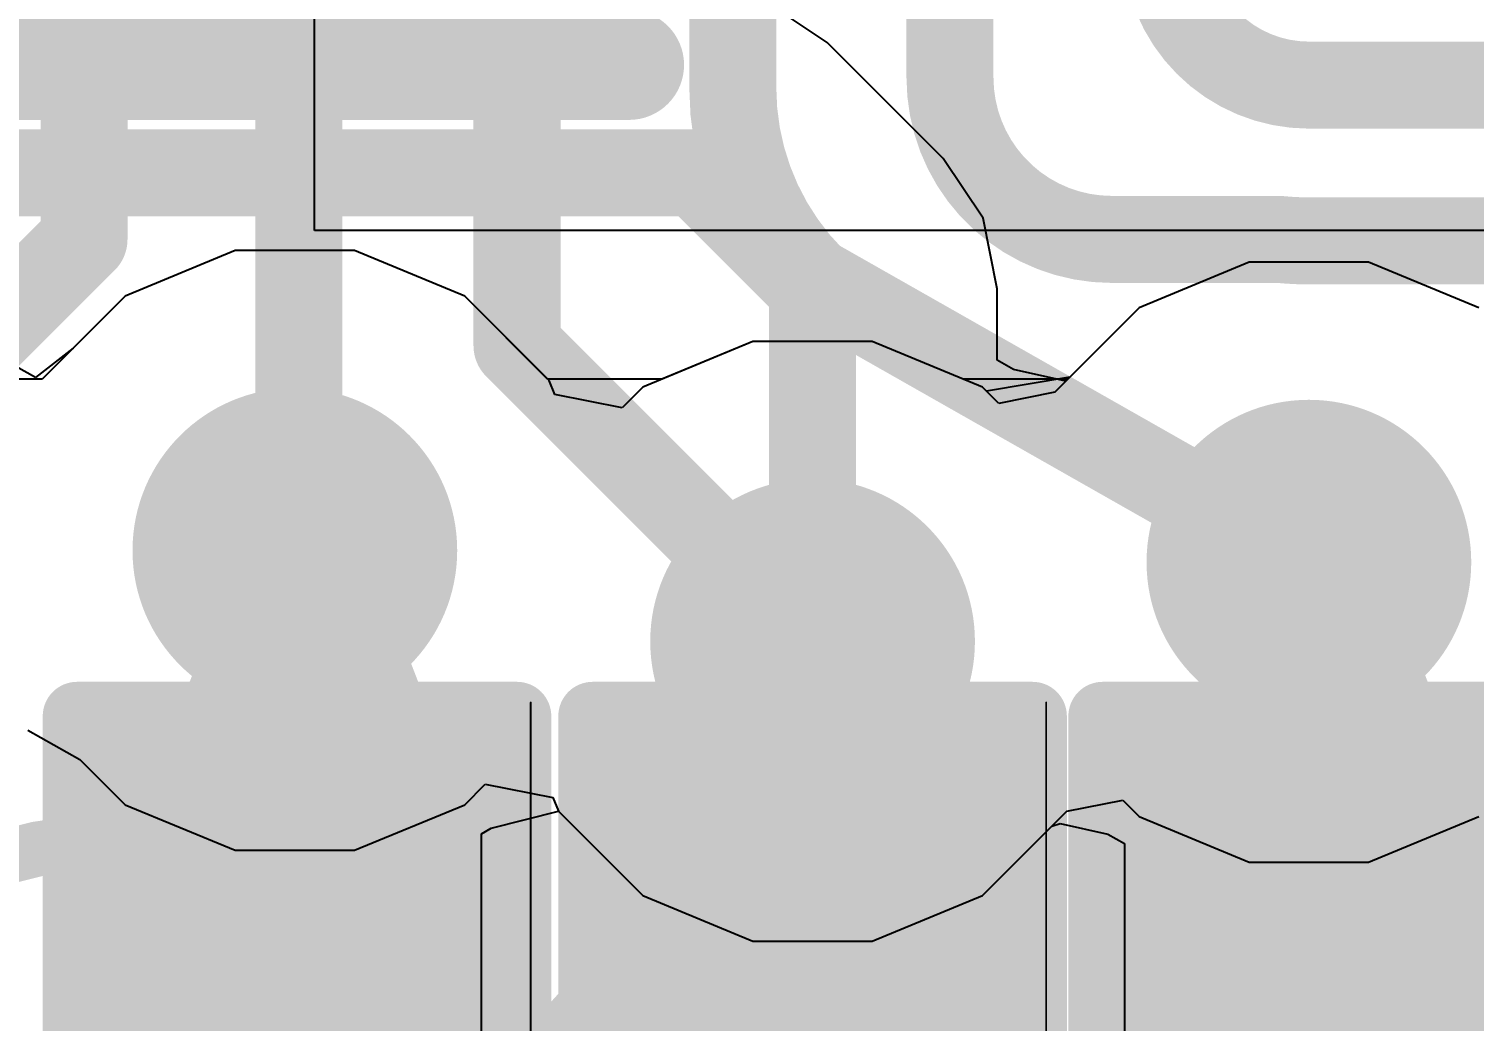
# Model space of a CAD drawing. Header units: inches. Extents: x 0 to 5271, y 0 to 5417.
# Drawn here: x 129.705 to 132.375, y 80.348 to 82.181 of the extents above; entities that cross this region are included whole.
import ezdxf

# ---------------------------------------------------------------- set-up
doc = ezdxf.new("R2010")
doc.units = ezdxf.units.IN
for name, color, linetype in [('Bottom Layer', 5, 'Continuous'), ('Bottom Overlay', 54, 'Continuous'), ('Bottom Paste', 16, 'Continuous'), ('Bottom Solder', 6, 'Continuous'), ('Drill Drawing', 1, 'Continuous'), ('L2_GND1', 16, 'Continuous'), ('L3_SIG1', 76, 'Continuous'), ('L4_PWR', 90, 'Continuous'), ('L5_GND2', 156, 'Continuous'), ('L6_SIG2', 130, 'Continuous'), ('L7_GND3', 216, 'Continuous'), ('Top Layer', 1, 'Continuous'), ('Via Holes', 16, 'Continuous')]:
    doc.layers.add(name, color=color, linetype=linetype)
doc.styles.add('Arial', font='', dxfattribs={"height": 0.2})
doc.styles.get('Arial').set_extended_font_data('Arial')

# ---------------------------------------------------------------- blocks, each defined once
blk = doc.blocks.new('R___0402_B_45')
at = {"layer": 'Bottom Layer'}
for points in [[(-0.24131778, 0.31754318), (-0.24131778, -0.31745682), (-0.69851778, -0.31745682), (-0.69851778, 0.31754318)], [(0.6984822199999999, 0.31754318), (0.6984822199999999, -0.31745682), (0.24128222, -0.31745682), (0.24128222, 0.31754318)]]:
    blk.add_hatch(color=5, dxfattribs=at).paths.add_polyline_path(points)
at = {"layer": 'Bottom Paste'}
for points in [[(-0.24131778, 0.31754318), (-0.24131778, -0.31745682), (-0.69851778, -0.31745682), (-0.69851778, 0.31754318)], [(0.6984822199999999, 0.31754318), (0.6984822199999999, -0.31745682), (0.24128222, -0.31745682), (0.24128222, 0.31754318)]]:
    blk.add_hatch(color=16, dxfattribs=at).paths.add_polyline_path(points)
at = {"layer": 'Bottom Solder'}
for points in [[(-0.18631662, 0.37254434), (-0.18631662, -0.37245798), (-0.75351894, -0.37245798), (-0.75351894, 0.37254434)], [(0.7534833799999999, 0.37254434), (0.7534833799999999, -0.37245798), (0.18628106, -0.37245798), (0.1862810599999999, 0.37254434)]]:
    blk.add_hatch(color=6, dxfattribs=at).paths.add_polyline_path(points)
at = {"layer": 'Bottom Overlay'}
for points in [[(-0.78741778, -0.40635682, 0.127, 0.127, 0), (-0.78741778, 0.40644318, 0.127, 0.127, 0)], [(0.78738222, 0.40644318, 0.127, 0.127, 0), (-0.78741778, 0.40644318, 0.127, 0.127, 0)], [(0.78738222, -0.40635682, 0.127, 0.127, 0), (0.78738222, 0.40644318, 0.127, 0.127, 0)], [(0.81278222, 0.43184318, 0.0032258, 0.0032258, 0), (-0.8128177799999999, 0.43184318, 0.0032258, 0.0032258, 0)], [(0.78738222, -0.40635682, 0.127, 0.127, 0), (-0.78741778, -0.40635682, 0.127, 0.127, 0)]]:
    blk.add_lwpolyline(points, format="xyseb", dxfattribs=at)
for points in [[(-0.81916778, 0.40644318, 0.0635, 0.0635, 1), (-0.75566778, 0.40644318, 0.0635, 0.0635, 1)], [(-0.81916778, 0.40644318, 0.0635, 0.0635, 1), (-0.75566778, 0.40644318, 0.0635, 0.0635, 1)], [(0.75563222, 0.40644318, 0.0635, 0.0635, 1), (0.81913222, 0.40644318, 0.0635, 0.0635, 1)], [(0.75563222, 0.40644318, 0.0635, 0.0635, 1), (0.81913222, 0.40644318, 0.0635, 0.0635, 1)], [(-0.81362296, 0.43184318, 0.0016129, 0.0016129, 1), (-0.8120125999999999, 0.43184318, 0.0016129, 0.0016129, 1)], [(0.8119770399999999, 0.43184318, 0.0016129, 0.0016129, 1), (0.8135873999999998, 0.43184318, 0.0016129, 0.0016129, 1)], [(-0.81916778, -0.40635682, 0.0635, 0.0635, 1), (-0.75566778, -0.40635682, 0.0635, 0.0635, 1)], [(-0.81916778, -0.40635682, 0.0635, 0.0635, 1), (-0.75566778, -0.40635682, 0.0635, 0.0635, 1)], [(0.75563222, -0.40635682, 0.0635, 0.0635, 1), (0.81913222, -0.40635682, 0.0635, 0.0635, 1)], [(0.75563222, -0.40635682, 0.0635, 0.0635, 1), (0.81913222, -0.40635682, 0.0635, 0.0635, 1)]]:
    blk.add_lwpolyline(points, format="xyseb", close=True, dxfattribs=at)
blk = doc.blocks.new('R___0402_B_48')
at = {"layer": 'Bottom Layer'}
for points in [[(-0.24133302, 0.3175), (-0.24133302, -0.3175), (-0.69853302, -0.3175), (-0.69853302, 0.3175)], [(0.69846698, 0.3175), (0.69846698, -0.3175), (0.24126698, -0.3175), (0.24126698, 0.3175)]]:
    blk.add_hatch(color=5, dxfattribs=at).paths.add_polyline_path(points)
at = {"layer": 'Bottom Paste'}
for points in [[(-0.24133302, 0.3175), (-0.24133302, -0.3175), (-0.69853302, -0.3175), (-0.69853302, 0.3175)], [(0.69846698, 0.3175), (0.69846698, -0.3175), (0.24126698, -0.3175), (0.24126698, 0.3175)]]:
    blk.add_hatch(color=16, dxfattribs=at).paths.add_polyline_path(points)
at = {"layer": 'Bottom Solder'}
for points in [[(-0.18633186, 0.37250116), (-0.18633186, -0.37250116), (-0.7535341799999999, -0.37250116), (-0.7535341799999999, 0.37250116)], [(0.75346814, 0.37250116), (0.75346814, -0.37250116), (0.18626582, -0.37250116), (0.1862658199999999, 0.37250116)]]:
    blk.add_hatch(color=6, dxfattribs=at).paths.add_polyline_path(points)
at = {"layer": 'Bottom Overlay'}
for points in [[(0.7873669799999999, 0.4064, 0.127, 0.127, 0), (-0.7874330199999999, 0.4064, 0.127, 0.127, 0)], [(-0.7874330199999999, -0.4064, 0.127, 0.127, 0), (-0.7874330199999999, 0.4064, 0.127, 0.127, 0)], [(0.7873669799999999, -0.4064, 0.127, 0.127, 0), (0.7873669799999999, 0.4064, 0.127, 0.127, 0)], [(0.8127669799999999, 0.4318, 0.0032258, 0.0032258, 0), (-0.81283302, 0.4318, 0.0032258, 0.0032258, 0)], [(0.7873669799999999, -0.4064, 0.127, 0.127, 0), (-0.7874330199999999, -0.4064, 0.127, 0.127, 0)]]:
    blk.add_lwpolyline(points, format="xyseb", dxfattribs=at)
for points in [[(-0.8191830199999999, 0.4064, 0.0635, 0.0635, 1), (-0.75568302, 0.4064, 0.0635, 0.0635, 1)], [(-0.8191830199999999, 0.4064, 0.0635, 0.0635, 1), (-0.75568302, 0.4064, 0.0635, 0.0635, 1)], [(0.75561698, 0.4064, 0.0635, 0.0635, 1), (0.8191169799999999, 0.4064, 0.0635, 0.0635, 1)], [(0.75561698, 0.4064, 0.0635, 0.0635, 1), (0.8191169799999999, 0.4064, 0.0635, 0.0635, 1)], [(-0.8136382, 0.4318, 0.0016129, 0.0016129, 1), (-0.81202784, 0.4318, 0.0016129, 0.0016129, 1)], [(0.8119618000000001, 0.4318, 0.0016129, 0.0016129, 1), (0.81357216, 0.4318, 0.0016129, 0.0016129, 1)], [(-0.8191830199999999, -0.4064, 0.0635, 0.0635, 1), (-0.75568302, -0.4064, 0.0635, 0.0635, 1)], [(-0.8191830199999999, -0.4064, 0.0635, 0.0635, 1), (-0.75568302, -0.4064, 0.0635, 0.0635, 1)], [(0.75561698, -0.4064, 0.0635, 0.0635, 1), (0.8191169799999999, -0.4064, 0.0635, 0.0635, 1)], [(0.75561698, -0.4064, 0.0635, 0.0635, 1), (0.8191169799999999, -0.4064, 0.0635, 0.0635, 1)]]:
    blk.add_lwpolyline(points, format="xyseb", close=True, dxfattribs=at)
blk = doc.blocks.new('R___0402_B_49')
at = {"layer": 'Bottom Layer'}
for points in [[(-0.24133556, 0.31753048), (-0.2413355599999999, -0.3174695199999999), (-0.6985355599999999, -0.3174695199999999), (-0.6985355599999999, 0.31753048)], [(0.69846444, 0.31753048), (0.69846444, -0.3174695199999999), (0.24126444, -0.3174695199999999), (0.24126444, 0.31753048)]]:
    blk.add_hatch(color=5, dxfattribs=at).paths.add_polyline_path(points)
at = {"layer": 'Bottom Paste'}
for points in [[(-0.24133556, 0.31753048), (-0.2413355599999999, -0.3174695199999999), (-0.6985355599999999, -0.3174695199999999), (-0.6985355599999999, 0.31753048)], [(0.69846444, 0.31753048), (0.69846444, -0.3174695199999999), (0.24126444, -0.3174695199999999), (0.24126444, 0.31753048)]]:
    blk.add_hatch(color=16, dxfattribs=at).paths.add_polyline_path(points)
at = {"layer": 'Bottom Solder'}
for points in [[(-0.1863344, 0.37253164), (-0.1863344, -0.37247068), (-0.7535367199999999, -0.37247068), (-0.7535367199999999, 0.37253164)], [(0.7534656, 0.37253164), (0.7534656, -0.37247068), (0.18626328, -0.37247068), (0.18626328, 0.37253164)]]:
    blk.add_hatch(color=6, dxfattribs=at).paths.add_polyline_path(points)
at = {"layer": 'Bottom Overlay'}
for points in [[(-0.7874355599999999, -0.40636952, 0.127, 0.127, 0), (-0.7874355599999999, 0.40643048, 0.127, 0.127, 0)], [(0.7873644399999999, 0.40643048, 0.127, 0.127, 0), (-0.7874355599999999, 0.40643048, 0.127, 0.127, 0)], [(0.7873644399999999, -0.40636952, 0.127, 0.127, 0), (0.7873644399999999, 0.40643048, 0.127, 0.127, 0)], [(0.81276444, 0.43183048, 0.0032258, 0.0032258, 0), (-0.8128355599999999, 0.43183048, 0.0032258, 0.0032258, 0)], [(0.7873644399999999, -0.40636952, 0.127, 0.127, 0), (-0.7874355599999999, -0.40636952, 0.127, 0.127, 0)]]:
    blk.add_lwpolyline(points, format="xyseb", dxfattribs=at)
for points in [[(-0.81918556, 0.40643048, 0.0635, 0.0635, 1), (-0.75568556, 0.40643048, 0.0635, 0.0635, 1)], [(-0.81918556, 0.40643048, 0.0635, 0.0635, 1), (-0.75568556, 0.40643048, 0.0635, 0.0635, 1)], [(0.75561444, 0.40643048, 0.0635, 0.0635, 1), (0.81911444, 0.40643048, 0.0635, 0.0635, 1)], [(0.75561444, 0.40643048, 0.0635, 0.0635, 1), (0.81911444, 0.40643048, 0.0635, 0.0635, 1)], [(-0.81364074, 0.43183048, 0.0016129, 0.0016129, 1), (-0.8120303799999998, 0.43183048, 0.0016129, 0.0016129, 1)], [(0.81195926, 0.43183048, 0.0016129, 0.0016129, 1), (0.8135696199999999, 0.43183048, 0.0016129, 0.0016129, 1)], [(-0.81918556, -0.40636952, 0.0635, 0.0635, 1), (-0.75568556, -0.40636952, 0.0635, 0.0635, 1)], [(-0.81918556, -0.40636952, 0.0635, 0.0635, 1), (-0.75568556, -0.40636952, 0.0635, 0.0635, 1)], [(0.75561444, -0.40636952, 0.0635, 0.0635, 1), (0.81911444, -0.40636952, 0.0635, 0.0635, 1)], [(0.75561444, -0.40636952, 0.0635, 0.0635, 1), (0.81911444, -0.40636952, 0.0635, 0.0635, 1)]]:
    blk.add_lwpolyline(points, format="xyseb", close=True, dxfattribs=at)

msp = doc.modelspace()

# ---------------------------------------------------------------- hatches: boundary and pattern name
at = {"layer": 'Bottom Layer'}
h = msp.add_hatch(color=5, dxfattribs=at)
edge = h.paths.add_edge_path()
edge.add_arc((130.19635378, 81.21765316), 0.2999994, 0, 360)
h = msp.add_hatch(color=5, dxfattribs=at)
edge = h.paths.add_edge_path()
edge.add_arc((132.07019052, 81.19593108), 0.2999994, 0, 360)
h = msp.add_hatch(color=5, dxfattribs=at)
edge = h.paths.add_edge_path()
edge.add_arc((131.15304732, 81.04970327999999), 0.2999994, 0, 360)
at = {"layer": 'L2_GND1'}
h = msp.add_hatch(color=16, dxfattribs=at)
edge = h.paths.add_edge_path()
edge.add_arc((130.19635378, 81.21765316), 0.2999994, 0, 360)
h = msp.add_hatch(color=16, dxfattribs=at)
edge = h.paths.add_edge_path()
edge.add_arc((132.07019052, 81.19593108), 0.2999994, 0, 360)
h = msp.add_hatch(color=16, dxfattribs=at)
edge = h.paths.add_edge_path()
edge.add_arc((131.15304732, 81.04970327999999), 0.2999994, 0, 360)
at = {"layer": 'L3_SIG1'}
h = msp.add_hatch(color=76, dxfattribs=at)
edge = h.paths.add_edge_path()
edge.add_arc((130.19635378, 81.21765316), 0.2999994, 0, 360)
h = msp.add_hatch(color=76, dxfattribs=at)
edge = h.paths.add_edge_path()
edge.add_arc((132.07019052, 81.19593108), 0.2999994, 0, 360)
h = msp.add_hatch(color=76, dxfattribs=at)
edge = h.paths.add_edge_path()
edge.add_arc((131.15304732, 81.04970327999999), 0.2999994, 0, 360)
at = {"layer": 'L4_PWR'}
h = msp.add_hatch(color=90, dxfattribs=at)
edge = h.paths.add_edge_path()
edge.add_arc((130.19635378, 81.21765316), 0.2999994, 0, 360)
h = msp.add_hatch(color=90, dxfattribs=at)
edge = h.paths.add_edge_path()
edge.add_arc((132.07019052, 81.19593108), 0.2999994, 0, 360)
h = msp.add_hatch(color=90, dxfattribs=at)
edge = h.paths.add_edge_path()
edge.add_arc((131.15304732, 81.04970327999999), 0.2999994, 0, 360)
at = {"layer": 'L5_GND2'}
h = msp.add_hatch(color=156, dxfattribs=at)
edge = h.paths.add_edge_path()
edge.add_arc((130.19635378, 81.21765316), 0.2999994, 0, 360)
h = msp.add_hatch(color=156, dxfattribs=at)
edge = h.paths.add_edge_path()
edge.add_arc((132.07019052, 81.19593108), 0.2999994, 0, 360)
h = msp.add_hatch(color=156, dxfattribs=at)
edge = h.paths.add_edge_path()
edge.add_arc((131.15304732, 81.04970327999999), 0.2999994, 0, 360)
at = {"layer": 'L6_SIG2'}
h = msp.add_hatch(color=130, dxfattribs=at)
edge = h.paths.add_edge_path()
edge.add_arc((130.19635378, 81.21765316), 0.2999994, 0, 360)
h = msp.add_hatch(color=130, dxfattribs=at)
edge = h.paths.add_edge_path()
edge.add_arc((132.07019052, 81.19593108), 0.2999994, 0, 360)
h = msp.add_hatch(color=130, dxfattribs=at)
edge = h.paths.add_edge_path()
edge.add_arc((131.15304732, 81.04970327999999), 0.2999994, 0, 360)
at = {"layer": 'L7_GND3'}
h = msp.add_hatch(color=216, dxfattribs=at)
edge = h.paths.add_edge_path()
edge.add_arc((130.19635378, 81.21765316), 0.2999994, 0, 360)
h = msp.add_hatch(color=216, dxfattribs=at)
edge = h.paths.add_edge_path()
edge.add_arc((132.07019052, 81.19593108), 0.2999994, 0, 360)
h = msp.add_hatch(color=216, dxfattribs=at)
edge = h.paths.add_edge_path()
edge.add_arc((131.15304732, 81.04970327999999), 0.2999994, 0, 360)
at = {"layer": 'Top Layer'}
h = msp.add_hatch(color=1, dxfattribs=at)
edge = h.paths.add_edge_path()
edge.add_arc((130.19635378, 81.21765316), 0.2999994, 0, 360)
h = msp.add_hatch(color=1, dxfattribs=at)
edge = h.paths.add_edge_path()
edge.add_arc((132.07019052, 81.19593108), 0.2999994, 0, 360)
h = msp.add_hatch(color=1, dxfattribs=at)
edge = h.paths.add_edge_path()
edge.add_arc((131.15304732, 81.04970327999999), 0.2999994, 0, 360)
at = {"layer": 'Via Holes'}
h = msp.add_hatch(color=7, dxfattribs=at)
edge = h.paths.add_edge_path()
edge.add_arc((130.19635378, 81.21765316), 0.1499997, 0, 360)
h = msp.add_hatch(color=7, dxfattribs=at)
edge = h.paths.add_edge_path()
edge.add_arc((132.07019052, 81.19593108), 0.1499997, 0, 360)
h = msp.add_hatch(color=7, dxfattribs=at)
edge = h.paths.add_edge_path()
edge.add_arc((131.15304732, 81.04970327999999), 0.1499997, 0, 360)

# ---------------------------------------------------------------- linework, layer by layer
at = {"layer": 'Bottom Layer'}
for points in [[(129.80674572, 81.79223926, 0.160782, 0.160782, 0), (129.80674572, 82.72175988, 0.160782, 0.160782, 0)], [(130.20395092, 81.22133107999998, 0.160782, 0.160782, 0), (130.20395092, 82.72018508, 0.160782, 0.160782, 0)], [(130.60684572, 81.59590487999999, 0.160782, 0.160782, 0), (130.60684572, 82.72175988, 0.160782, 0.160782, 0)], [(131.00562572, 82.07251047999999, 0.160782, 0.160782, 0), (131.00562572, 82.72175988, 0.160782, 0.160782, 0)], [(131.40694572, 82.09101946, 0.160782, 0.160782, 0), (131.40694572, 82.72175988, 0.160782, 0.160782, 0)], [(132.07019052, 82.0772679, 0.160782, 0.160782, -0.4142135623730951), (131.80572572, 82.3417327, 0.160782, 0.160782, 0)], [(131.1530143, 81.71668188, 0.160782, 0.160782, -0.198912367379658), (131.00562572, 82.07251047999999, 0.160782, 0.160782, 0)], [(131.70572592, 81.79223926, 0.160782, 0.160782, -0.4142135623730951), (131.40694572, 82.09101946, 0.160782, 0.160782, 0)], [(132.07019052, 82.0772679, 0.160782, 0.160782, 0), (133.4351789, 82.0772679, 0.160782, 0.160782, 0)], [(129.21934532, 81.20483886, 0.160782, 0.160782, 0), (129.80674572, 81.79223926, 0.160782, 0.160782, 0)], [(131.70572592, 81.79223926, 0.160782, 0.160782, 0), (132.01511316, 81.79223926, 0.160782, 0.160782, 0)], [(132.07019052, 81.78948589999999, 0.160782, 0.160782, -0.02497990689245607), (132.01511316, 81.79223926, 0.160782, 0.160782, 0)], [(132.07019052, 81.78948589999999, 0.160782, 0.160782, 0), (132.88249268, 81.78948589999999, 0.160782, 0.160782, 0)], [(131.1530143, 81.71668188, 0.160782, 0.160782, 0), (131.15301684, 81.71668188, 0.160782, 0.160782, 0)], [(131.15301684, 81.71668188, 0.160782, 0.160782, 0), (132.07019052, 81.19593108, 0.160782, 0.160782, 0)], [(130.60684572, 81.59590487999999, 0.160782, 0.160782, 0), (131.15304732, 81.04970327999999, 0.160782, 0.160782, 0)], [(130.19635378, 80.66479421999999, 0.160782, 0.160782, 0), (130.19635378, 81.21765316, 0.160782, 0.160782, 0)], [(132.07019052, 81.19593108, 0.160782, 0.160782, 0), (132.09559052, 81.17053107999999, 0.160782, 0.160782, 0)], [(132.09559052, 80.59395108, 0.160782, 0.160782, 0), (132.09559052, 81.17053107999999, 0.160782, 0.160782, 0)], [(131.15304732, 80.68625467999999, 0.160782, 0.160782, 0), (131.15304732, 81.04970327999999, 0.160782, 0.160782, 0)], [(131.10224732, 80.63545468, 0.160782, 0.160782, 0), (131.15304732, 80.68625467999999, 0.160782, 0.160782, 0)], [(130.19635378, 80.66479421999999, 0.160782, 0.160782, 0), (130.20034412, 80.66080387999999, 0.160782, 0.160782, 0)]]:
    msp.add_lwpolyline(points, format="xyseb", dxfattribs=at)
for points in [[(130.96543022, 82.07251047999999, 0.08039099999999999, 0.08039099999999999, 1), (131.04582122, 82.07251047999999, 0.08039099999999999, 0.08039099999999999, 1)], [(130.96543022, 82.07251047999999, 0.08039099999999999, 0.08039099999999999, 1), (131.04582122, 82.07251047999999, 0.08039099999999999, 0.08039099999999999, 1)], [(131.36675022, 82.09101946, 0.08039099999999999, 0.08039099999999999, 1), (131.44714122, 82.09101946, 0.08039099999999999, 0.08039099999999999, 1)], [(131.36675022, 82.09101946, 0.08039099999999999, 0.08039099999999999, 1), (131.44714122, 82.09101946, 0.08039099999999999, 0.08039099999999999, 1)], [(132.02999502, 82.0772679, 0.08039099999999999, 0.08039099999999999, 1), (132.11038602, 82.0772679, 0.08039099999999999, 0.08039099999999999, 1)], [(132.02999502, 82.0772679, 0.08039099999999999, 0.08039099999999999, 1), (132.11038602, 82.0772679, 0.08039099999999999, 0.08039099999999999, 1)], [(129.76655022, 81.79223926, 0.08039099999999999, 0.08039099999999999, 1), (129.84694122, 81.79223926, 0.08039099999999999, 0.08039099999999999, 1)], [(129.76655022, 81.79223926, 0.08039099999999999, 0.08039099999999999, 1), (129.84694122, 81.79223926, 0.08039099999999999, 0.08039099999999999, 1)], [(131.66553042, 81.79223926, 0.08039099999999999, 0.08039099999999999, 1), (131.74592142, 81.79223926, 0.08039099999999999, 0.08039099999999999, 1)], [(131.66553042, 81.79223926, 0.08039099999999999, 0.08039099999999999, 1), (131.74592142, 81.79223926, 0.08039099999999999, 0.08039099999999999, 1)], [(131.97491766, 81.79223926, 0.08039099999999999, 0.08039099999999999, 1), (132.05530866, 81.79223926, 0.08039099999999999, 0.08039099999999999, 1)], [(131.97491766, 81.79223926, 0.08039099999999999, 0.08039099999999999, 1), (132.05530866, 81.79223926, 0.08039099999999999, 0.08039099999999999, 1)], [(132.02999502, 81.78948589999999, 0.08039099999999999, 0.08039099999999999, 1), (132.11038602, 81.78948589999999, 0.08039099999999999, 0.08039099999999999, 1)], [(132.02999502, 81.78948589999999, 0.08039099999999999, 0.08039099999999999, 1), (132.11038602, 81.78948589999999, 0.08039099999999999, 0.08039099999999999, 1)], [(131.1128188, 81.71668188, 0.08039099999999999, 0.08039099999999999, 1), (131.1932098, 81.71668188, 0.08039099999999999, 0.08039099999999999, 1)], [(131.1128188, 81.71668188, 0.08039099999999999, 0.08039099999999999, 1), (131.1932098, 81.71668188, 0.08039099999999999, 0.08039099999999999, 1)], [(131.11282134, 81.71668188, 0.08039099999999999, 0.08039099999999999, 1), (131.19321234, 81.71668188, 0.08039099999999999, 0.08039099999999999, 1)], [(131.11282134, 81.71668188, 0.08039099999999999, 0.08039099999999999, 1), (131.19321234, 81.71668188, 0.08039099999999999, 0.08039099999999999, 1)], [(130.56665022, 81.59590487999999, 0.08039099999999999, 0.08039099999999999, 1), (130.64704122, 81.59590487999999, 0.08039099999999999, 0.08039099999999999, 1)], [(130.56665022, 81.59590487999999, 0.08039099999999999, 0.08039099999999999, 1), (130.64704122, 81.59590487999999, 0.08039099999999999, 0.08039099999999999, 1)], [(130.15615828, 81.21765316, 0.08039099999999999, 0.08039099999999999, 1), (130.23654928, 81.21765316, 0.08039099999999999, 0.08039099999999999, 1)], [(130.16375542, 81.22133107999998, 0.08039099999999999, 0.08039099999999999, 1), (130.24414642, 81.22133107999998, 0.08039099999999999, 0.08039099999999999, 1)], [(132.02999502, 81.19593108, 0.08039099999999999, 0.08039099999999999, 1), (132.11038602, 81.19593108, 0.08039099999999999, 0.08039099999999999, 1)], [(132.02999502, 81.19593108, 0.08039099999999999, 0.08039099999999999, 1), (132.11038602, 81.19593108, 0.08039099999999999, 0.08039099999999999, 1)], [(132.05539502, 81.17053107999999, 0.08039099999999999, 0.08039099999999999, 1), (132.13578602, 81.17053107999999, 0.08039099999999999, 0.08039099999999999, 1)], [(132.05539502, 81.17053107999999, 0.08039099999999999, 0.08039099999999999, 1), (132.13578602, 81.17053107999999, 0.08039099999999999, 0.08039099999999999, 1)], [(131.11285182, 81.04970327999999, 0.08039099999999999, 0.08039099999999999, 1), (131.19324282, 81.04970327999999, 0.08039099999999999, 0.08039099999999999, 1)], [(131.11285182, 81.04970327999999, 0.08039099999999999, 0.08039099999999999, 1), (131.19324282, 81.04970327999999, 0.08039099999999999, 0.08039099999999999, 1)], [(131.11285182, 80.68625467999999, 0.08039099999999999, 0.08039099999999999, 1), (131.19324282, 80.68625467999999, 0.08039099999999999, 0.08039099999999999, 1)], [(131.11285182, 80.68625467999999, 0.08039099999999999, 0.08039099999999999, 1), (131.19324282, 80.68625467999999, 0.08039099999999999, 0.08039099999999999, 1)], [(130.15615828, 80.66479421999999, 0.08039099999999999, 0.08039099999999999, 1), (130.23654928, 80.66479421999999, 0.08039099999999999, 0.08039099999999999, 1)], [(130.15615828, 80.66479421999999, 0.08039099999999999, 0.08039099999999999, 1), (130.23654928, 80.66479421999999, 0.08039099999999999, 0.08039099999999999, 1)], [(130.16014862, 80.66080387999999, 0.08039099999999999, 0.08039099999999999, 1), (130.24053962, 80.66080387999999, 0.08039099999999999, 0.08039099999999999, 1)], [(131.06205182, 80.63545468, 0.08039099999999999, 0.08039099999999999, 1), (131.14244282, 80.63545468, 0.08039099999999999, 0.08039099999999999, 1)], [(132.05539502, 80.59395108, 0.08039099999999999, 0.08039099999999999, 1), (132.13578602, 80.59395108, 0.08039099999999999, 0.08039099999999999, 1)]]:
    msp.add_lwpolyline(points, format="xyseb", close=True, dxfattribs=at)
at = {"layer": 'L2_GND1'}
for p, q in [((130.08615588, 81.77165255999999), (129.88253932, 81.68731186)), ((130.30655168, 81.77165255999999), (130.08615588, 81.77165255999999)), ((130.51016824, 81.68731186), (130.30655168, 81.77165255999999)), ((131.95999262, 81.74993047999999), (131.75637606, 81.66558977999999)), ((132.18038842, 81.74993047999999), (131.95999262, 81.74993047999999)), ((132.38400498, 81.66558977999999), (132.18038842, 81.74993047999999)), ((129.88253932, 81.68731186), (129.78650446, 81.59127699999999)), ((130.66601248, 81.53146762), (130.51016824, 81.68731186)), ((131.75637606, 81.66558977999999), (131.60053436, 81.50974808)), ((129.71681448, 81.53703784), (129.62057134, 81.59127699999999)), ((129.78650446, 81.59127699999999), (129.71681448, 81.53703784)), ((131.04284942, 81.60370268), (130.83923286, 81.51936198)), ((131.26324522, 81.60370268), (131.04284942, 81.60370268)), ((131.46686178, 81.51936198), (131.26324522, 81.60370268)), ((130.67655348, 81.50601936), (130.66601248, 81.53146762)), ((130.80111508, 81.48124419999999), (130.67655348, 81.50601936)), ((130.83923286, 81.51936198), (130.80111508, 81.48124419999999)), ((131.49705984, 81.48916392), (131.46686178, 81.51936198)), ((131.60053436, 81.50974808), (131.49705984, 81.48916392)), ((129.70307562, 80.88545418), (129.79931876, 80.83121502)), ((129.79931876, 80.83121502), (129.88253932, 80.74799446)), ((130.51016824, 80.74799446), (130.54828602, 80.78611224)), ((130.54828602, 80.78611224), (130.67284762, 80.76133708)), ((130.67284762, 80.76133708), (130.68338862, 80.73588881999999)), ((129.88253932, 80.74799446), (130.08615588, 80.66365376)), ((130.30655168, 80.66365376), (130.51016824, 80.74799446)), ((130.68338862, 80.73588881999999), (130.83923286, 80.58004457999999)), ((131.46686178, 80.58004457999999), (131.62270348, 80.73588628)), ((131.62270348, 80.73588628), (131.726178, 80.75647043999999)), ((131.726178, 80.75647043999999), (131.75637606, 80.72627238)), ((131.75637606, 80.72627238), (131.95999262, 80.64193168)), ((132.18038842, 80.64193168), (132.38400498, 80.72627238)), ((130.08615588, 80.66365376), (130.30655168, 80.66365376)), ((131.95999262, 80.64193168), (132.18038842, 80.64193168)), ((130.83923286, 80.58004457999999), (131.04284942, 80.49570388)), ((131.26324522, 80.49570388), (131.46686178, 80.58004457999999)), ((131.04284942, 80.49570388), (131.26324522, 80.49570388))]:
    msp.add_line(p, q, dxfattribs=at)
at = {"layer": 'L3_SIG1'}
for p, q in [((130.08615588, 81.77165255999999), (129.88253932, 81.68731186)), ((130.30655168, 81.77165255999999), (130.08615588, 81.77165255999999)), ((130.51016824, 81.68731186), (130.30655168, 81.77165255999999)), ((131.95999262, 81.74993047999999), (131.75637606, 81.66558977999999)), ((132.18038842, 81.74993047999999), (131.95999262, 81.74993047999999)), ((132.38400498, 81.66558977999999), (132.18038842, 81.74993047999999)), ((129.88253932, 81.68731186), (129.78650446, 81.59127699999999)), ((130.66601248, 81.53146762), (130.51016824, 81.68731186)), ((131.75637606, 81.66558977999999), (131.60053436, 81.50974808)), ((129.71681448, 81.53703784), (129.62057134, 81.59127699999999)), ((129.78650446, 81.59127699999999), (129.71681448, 81.53703784)), ((131.04284942, 81.60370268), (130.83923286, 81.51936198)), ((131.26324522, 81.60370268), (131.04284942, 81.60370268)), ((131.46686178, 81.51936198), (131.26324522, 81.60370268)), ((130.67655348, 81.50601936), (130.66601248, 81.53146762)), ((130.80111508, 81.48124419999999), (130.67655348, 81.50601936)), ((130.83923286, 81.51936198), (130.80111508, 81.48124419999999)), ((131.49705984, 81.48916392), (131.46686178, 81.51936198)), ((131.60053436, 81.50974808), (131.49705984, 81.48916392)), ((129.70307562, 80.88545418), (129.79931876, 80.83121502)), ((129.79931876, 80.83121502), (129.88253932, 80.74799446)), ((130.51016824, 80.74799446), (130.54828602, 80.78611224)), ((130.54828602, 80.78611224), (130.67284762, 80.76133708)), ((130.67284762, 80.76133708), (130.68338862, 80.73588881999999)), ((129.88253932, 80.74799446), (130.08615588, 80.66365376)), ((130.30655168, 80.66365376), (130.51016824, 80.74799446)), ((130.68338862, 80.73588881999999), (130.83923286, 80.58004457999999)), ((131.46686178, 80.58004457999999), (131.62270348, 80.73588628)), ((131.62270348, 80.73588628), (131.726178, 80.75647043999999)), ((131.726178, 80.75647043999999), (131.75637606, 80.72627238)), ((131.75637606, 80.72627238), (131.95999262, 80.64193168)), ((132.18038842, 80.64193168), (132.38400498, 80.72627238)), ((130.08615588, 80.66365376), (130.30655168, 80.66365376)), ((131.95999262, 80.64193168), (132.18038842, 80.64193168)), ((130.83923286, 80.58004457999999), (131.04284942, 80.49570388)), ((131.26324522, 80.49570388), (131.46686178, 80.58004457999999)), ((131.04284942, 80.49570388), (131.26324522, 80.49570388))]:
    msp.add_line(p, q, dxfattribs=at)
at = {"layer": 'L4_PWR'}
for p, q in [((130.08615588, 81.77165255999999), (129.88253932, 81.68731186)), ((130.30655168, 81.77165255999999), (130.08615588, 81.77165255999999)), ((130.51016824, 81.68731186), (130.30655168, 81.77165255999999)), ((131.95999262, 81.74993047999999), (131.75637606, 81.66558977999999)), ((132.18038842, 81.74993047999999), (131.95999262, 81.74993047999999)), ((132.38400498, 81.66558977999999), (132.18038842, 81.74993047999999)), ((129.88253932, 81.68731186), (129.72922746, 81.53399999999999)), ((130.6634801, 81.53399999999999), (130.51016824, 81.68731186)), ((131.75637606, 81.66558977999999), (131.62478628, 81.53399999999999)), ((131.04284942, 81.60370268), (130.87457188, 81.53399999999999)), ((131.26324522, 81.60370268), (131.04284942, 81.60370268)), ((131.43152276, 81.53399999999999), (131.26324522, 81.60370268)), ((129.72922746, 81.53399999999999), (129.67784834, 81.53399999999999)), ((130.87457188, 81.53399999999999), (130.6634801, 81.53399999999999)), ((131.62478628, 81.53399999999999), (131.43152276, 81.53399999999999))]:
    msp.add_line(p, q, dxfattribs=at)
at = {"layer": 'L5_GND2'}
for p, q in [((130.08615588, 81.77165255999999), (129.88253932, 81.68731186)), ((130.30655168, 81.77165255999999), (130.08615588, 81.77165255999999)), ((130.51016824, 81.68731186), (130.30655168, 81.77165255999999)), ((131.95999262, 81.74993047999999), (131.75637606, 81.66558977999999)), ((132.18038842, 81.74993047999999), (131.95999262, 81.74993047999999)), ((132.38400498, 81.66558977999999), (132.18038842, 81.74993047999999)), ((129.88253932, 81.68731186), (129.78650446, 81.59127699999999)), ((130.66601248, 81.53146762), (130.51016824, 81.68731186)), ((131.75637606, 81.66558977999999), (131.60053436, 81.50974808)), ((129.71681448, 81.53703784), (129.62057134, 81.59127699999999)), ((129.78650446, 81.59127699999999), (129.71681448, 81.53703784)), ((131.04284942, 81.60370268), (130.83923286, 81.51936198)), ((131.26324522, 81.60370268), (131.04284942, 81.60370268)), ((131.46686178, 81.51936198), (131.26324522, 81.60370268)), ((130.67655348, 81.50601936), (130.66601248, 81.53146762)), ((130.80111508, 81.48124419999999), (130.67655348, 81.50601936)), ((130.83923286, 81.51936198), (130.80111508, 81.48124419999999)), ((131.49705984, 81.48916392), (131.46686178, 81.51936198)), ((131.60053436, 81.50974808), (131.49705984, 81.48916392)), ((129.70307562, 80.88545418), (129.79931876, 80.83121502)), ((129.79931876, 80.83121502), (129.88253932, 80.74799446)), ((130.51016824, 80.74799446), (130.54828602, 80.78611224)), ((130.54828602, 80.78611224), (130.67284762, 80.76133708)), ((130.67284762, 80.76133708), (130.68338862, 80.73588881999999)), ((129.88253932, 80.74799446), (130.08615588, 80.66365376)), ((130.30655168, 80.66365376), (130.51016824, 80.74799446)), ((130.68338862, 80.73588881999999), (130.83923286, 80.58004457999999)), ((131.46686178, 80.58004457999999), (131.62270348, 80.73588628)), ((131.62270348, 80.73588628), (131.726178, 80.75647043999999)), ((131.726178, 80.75647043999999), (131.75637606, 80.72627238)), ((131.75637606, 80.72627238), (131.95999262, 80.64193168)), ((132.18038842, 80.64193168), (132.38400498, 80.72627238)), ((130.08615588, 80.66365376), (130.30655168, 80.66365376)), ((131.95999262, 80.64193168), (132.18038842, 80.64193168)), ((130.83923286, 80.58004457999999), (131.04284942, 80.49570388)), ((131.26324522, 80.49570388), (131.46686178, 80.58004457999999)), ((131.04284942, 80.49570388), (131.26324522, 80.49570388))]:
    msp.add_line(p, q, dxfattribs=at)
at = {"layer": 'L6_SIG2'}
for p, q in [((131.1798748, 82.15608155999999), (131.06926542, 82.22998794)), ((131.39412888, 81.94182748), (131.1798748, 82.15608155999999)), ((131.46803526, 81.8312181), (131.39412888, 81.94182748)), ((131.49398898, 81.70074591999999), (131.46803526, 81.8312181)), ((131.95999262, 81.74993047999999), (131.75637606, 81.66558977999999)), ((132.18038842, 81.74993047999999), (131.95999262, 81.74993047999999)), ((132.38400498, 81.66558977999999), (132.18038842, 81.74993047999999)), ((131.49398898, 81.56913836), (131.49398898, 81.70074591999999)), ((131.75637606, 81.66558977999999), (131.62098898, 81.53020269999999)), ((131.52433436, 81.55222196), (131.49398898, 81.56913836)), ((131.62098898, 81.53020269999999), (131.52433436, 81.55222196)), ((130.55899974, 80.70431916), (130.68339116, 80.73588628)), ((130.68339116, 80.73588628), (130.83923286, 80.58004457999999)), ((130.54128578, 80.69406518), (130.55899974, 80.70431916)), ((131.46686178, 80.58004457999999), (131.59492858, 80.70811137999999)), ((131.59492858, 80.70811137999999), (131.61083406, 80.71347331999999)), ((131.61083406, 80.71347331999999), (131.69890348, 80.69341239999999)), ((130.54128578, 79.85754412), (130.54128578, 80.69406518)), ((131.69890348, 80.69341239999999), (131.72924886, 80.676496)), ((131.72924886, 80.676496), (131.72924886, 79.14838628)), ((130.83923286, 80.58004457999999), (131.04284942, 80.49570388)), ((131.26324522, 80.49570388), (131.46686178, 80.58004457999999)), ((131.04284942, 80.49570388), (131.26324522, 80.49570388))]:
    msp.add_line(p, q, dxfattribs=at)
for points in [[(128.8796, 81.91499999999999, 0.160782, 0.160782, 0), (130.93879324, 81.91499999999999, 0.160782, 0.160782, 0)], [(130.93879324, 81.91499999999999, 0.160782, 0.160782, 0), (131.15304732, 81.70074591999999, 0.160782, 0.160782, 0)], [(131.15304732, 81.04970327999999, 0.160782, 0.160782, 0), (131.15304732, 81.70074591999999, 0.160782, 0.160782, 0)], [(130.19635378, 81.21765316, 0.160782, 0.160782, 0), (130.20034412, 81.21366282, 0.160782, 0.160782, 0)], [(130.20034412, 79.85754412, 0.160782, 0.160782, 0), (130.20034412, 81.21366282, 0.160782, 0.160782, 0)], [(132.07019052, 73.06599052, 0.160782, 0.160782, 0), (132.07019052, 81.19593108, 0.160782, 0.160782, 0)]]:
    msp.add_lwpolyline(points, format="xyseb", dxfattribs=at)
for points in [[(130.89859774, 81.91499999999999, 0.08039099999999999, 0.08039099999999999, 1), (130.97898874, 81.91499999999999, 0.08039099999999999, 0.08039099999999999, 1)], [(130.89859774, 81.91499999999999, 0.08039099999999999, 0.08039099999999999, 1), (130.97898874, 81.91499999999999, 0.08039099999999999, 0.08039099999999999, 1)], [(131.11285182, 81.70074591999999, 0.08039099999999999, 0.08039099999999999, 1), (131.19324282, 81.70074591999999, 0.08039099999999999, 0.08039099999999999, 1)], [(131.11285182, 81.70074591999999, 0.08039099999999999, 0.08039099999999999, 1), (131.19324282, 81.70074591999999, 0.08039099999999999, 0.08039099999999999, 1)], [(130.15615828, 81.21765316, 0.08039099999999999, 0.08039099999999999, 1), (130.23654928, 81.21765316, 0.08039099999999999, 0.08039099999999999, 1)], [(130.16014862, 81.21366282, 0.08039099999999999, 0.08039099999999999, 1), (130.24053962, 81.21366282, 0.08039099999999999, 0.08039099999999999, 1)], [(130.16014862, 81.21366282, 0.08039099999999999, 0.08039099999999999, 1), (130.24053962, 81.21366282, 0.08039099999999999, 0.08039099999999999, 1)], [(132.02999502, 81.19593108, 0.08039099999999999, 0.08039099999999999, 1), (132.11038602, 81.19593108, 0.08039099999999999, 0.08039099999999999, 1)], [(131.11285182, 81.04970327999999, 0.08039099999999999, 0.08039099999999999, 1), (131.19324282, 81.04970327999999, 0.08039099999999999, 0.08039099999999999, 1)]]:
    msp.add_lwpolyline(points, format="xyseb", close=True, dxfattribs=at)
at = {"layer": 'L7_GND3'}
for p, q in [((130.08615588, 81.77165255999999), (129.88253932, 81.68731186)), ((130.30655168, 81.77165255999999), (130.08615588, 81.77165255999999)), ((130.51016824, 81.68731186), (130.30655168, 81.77165255999999)), ((131.95999262, 81.74993047999999), (131.75637606, 81.66558977999999)), ((132.18038842, 81.74993047999999), (131.95999262, 81.74993047999999)), ((132.38400498, 81.66558977999999), (132.18038842, 81.74993047999999)), ((129.88253932, 81.68731186), (129.78650446, 81.59127699999999)), ((130.66601248, 81.53146762), (130.51016824, 81.68731186)), ((131.75637606, 81.66558977999999), (131.62830926, 81.53752297999999)), ((129.71681448, 81.53703784), (129.62057134, 81.59127699999999)), ((129.78650446, 81.59127699999999), (129.71681448, 81.53703784)), ((131.04284942, 81.60370268), (130.83923286, 81.51936198)), ((131.26324522, 81.60370268), (131.04284942, 81.60370268)), ((131.46686178, 81.51936198), (131.26324522, 81.60370268)), ((130.67655348, 81.50601936), (130.66601248, 81.53146762)), ((131.62830926, 81.53752297999999), (131.47439288, 81.51183088)), ((130.80111508, 81.48124419999999), (130.67655348, 81.50601936)), ((130.83923286, 81.51936198), (130.80111508, 81.48124419999999)), ((131.47439288, 81.51183088), (131.46686178, 81.51936198))]:
    msp.add_line(p, q, dxfattribs=at)
for points in [[(129.30197152, 80.15553945999999, 0.1016, 0.1016, -0.9999999999999999), (130.34337152, 80.15553945999999, 0.1016, 0.1016, 0)], [(131.84197152, 80.14663168, 0.1016, 0.1016, -0.9999999999999999), (132.88337152, 80.14663168, 0.1016, 0.1016, 0)], [(130.57197152, 80.00040388, 0.1016, 0.1016, -0.9999999999999999), (131.61337152, 80.00040388, 0.1016, 0.1016, 0)]]:
    msp.add_lwpolyline(points, format="xyseb", dxfattribs=at)
at = {"layer": 'Top Layer'}
for p, q in [((130.23244972, 81.80880513999999), (130.23244972, 82.94782242)), ((132.91621372, 81.80880513999999), (130.23244972, 81.80880513999999)), ((129.70307562, 80.88545418), (129.79931876, 80.83121502)), ((129.79931876, 80.83121502), (129.88253932, 80.74799446)), ((130.51016824, 80.74799446), (130.54828602, 80.78611224)), ((130.54828602, 80.78611224), (130.67284762, 80.76133708)), ((130.67284762, 80.76133708), (130.68338862, 80.73588881999999)), ((129.88253932, 80.74799446), (130.08615588, 80.66365376)), ((130.30655168, 80.66365376), (130.51016824, 80.74799446)), ((130.68338862, 80.73588881999999), (130.83923286, 80.58004457999999)), ((131.46686178, 80.58004457999999), (131.62270348, 80.73588628)), ((131.62270348, 80.73588628), (131.726178, 80.75647043999999)), ((131.726178, 80.75647043999999), (131.75637606, 80.72627238)), ((131.75637606, 80.72627238), (131.95999262, 80.64193168)), ((132.18038842, 80.64193168), (132.38400498, 80.72627238)), ((130.08615588, 80.66365376), (130.30655168, 80.66365376)), ((131.95999262, 80.64193168), (132.18038842, 80.64193168)), ((130.83923286, 80.58004457999999), (131.04284942, 80.49570388)), ((131.26324522, 80.49570388), (131.46686178, 80.58004457999999)), ((131.04284942, 80.49570388), (131.26324522, 80.49570388))]:
    msp.add_line(p, q, dxfattribs=at)
msp.add_lwpolyline([(129.2996144, 82.11459828, 0.2032, 0.2032, 0), (130.81398272, 82.11459828, 0.2032, 0.2032, 0)], format="xyseb", dxfattribs=at)
msp.add_lwpolyline([(130.76318272, 82.11459828, 0.1016, 0.1016, 1), (130.86478272, 82.11459828, 0.1016, 0.1016, 1)], format="xyseb", close=True, dxfattribs=at)

# ---------------------------------------------------------------- block references
at = {"rotation": 270}
for name, p in [('R___0402_B_45', (130.20030094, 80.1240333)), ('R___0402_B_49', (131.15301684, 80.12401552)), ('R___0402_B_48', (132.09559052, 80.12401806))]:
    msp.add_blockref(name, p, dxfattribs=at)

# ---------------------------------------------------------------- texts
at = {"layer": 'Drill Drawing', "style": 'Arial'}
for p in [(129.97627548, 80.91293698), (131.85011222, 80.8912149), (130.93296902, 80.74498709999999)]:
    msp.add_text('A', height=0.508, dxfattribs=at).set_placement(p)

doc.saveas('drawing.dxf')
